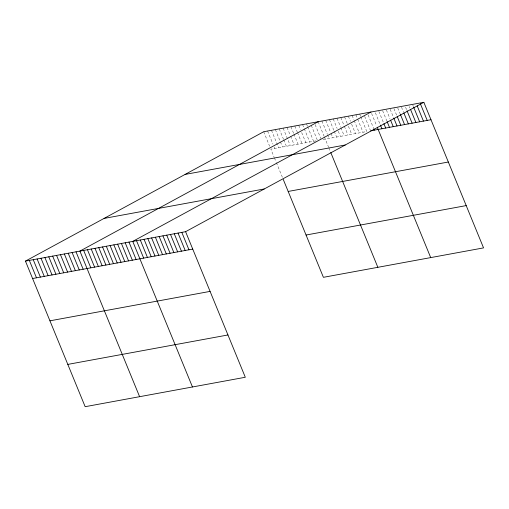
<?xml version="1.0" encoding="UTF-8"?>
<svg xmlns="http://www.w3.org/2000/svg" width="509" height="509" viewBox="0 0 509 509"><rect width="100%" height="100%" fill="white"/><g stroke="black" fill="none" stroke-linecap="round" stroke-linejoin="round"><path stroke-width="0.38" stroke-dasharray="2.54 1.91" d="M315.955 140.866L270.839 149.156L274.141 157.211M322.954 139.574L366.811 131.519L360.862 117M412.818 105.115L413.41 106.566M409.338 106.534L409.936 107.984M405.565 107.227L406.755 110.129M401.493 107.195L403.573 112.273M397.714 107.889L400.099 113.692M393.941 108.582L396.918 115.842M390.168 109.276L393.438 117.261M386.388 109.969L389.964 118.68M382.615 110.663L386.783 120.824M378.842 111.356L383.601 122.968M375.362 112.775L380.128 124.387M371.589 113.469L376.647 125.806M368.109 114.888L373.466 127.95M364.635 116.306L370.291 130.1M359.672 114.099L360.563 116.275M355.893 114.792L357.382 118.425M357.681 119.151L363.038 132.213M352.12 115.486L353.908 119.844M354.2 120.569L359.265 132.906M348.347 116.179L350.427 121.263M351.617 124.164L355.486 133.6M344.568 116.873L347.246 123.407M348.436 126.308L351.713 134.293M340.795 117.566L344.071 125.551M344.364 126.277L347.94 134.987M337.022 118.26L340.591 126.97M340.89 127.695L344.16 135.68M333.242 118.953L337.117 128.389M338.307 131.29L340.387 136.374M329.469 119.647L333.936 130.533M334.235 131.258L336.614 137.067M325.696 120.34L330.755 132.677M331.054 133.409L332.835 137.761M321.917 121.034L327.274 134.102M327.573 134.828L329.062 138.454M318.144 121.727L324.099 136.247M324.398 136.972L328.591 147.203M328.865 147.877L330.246 151.23M315.147 124.622L320.804 138.41M311.26 125.335L317.215 139.854M306.475 123.872L307.372 126.054M307.665 126.779L313.62 141.292M302.588 124.59L309.733 142.005M298.7 125.303L300.482 129.661M301.678 132.563L305.839 142.724M294.806 126.016L297.192 131.825M297.485 132.55L301.952 143.436M290.919 126.735L293.598 133.263M293.897 133.988L298.064 144.149M287.031 127.447L290.302 135.432M290.601 136.157L294.177 144.868M283.144 128.16L290.283 145.58M279.25 128.879L283.418 139.04M283.717 139.765L286.395 146.293M275.363 129.591L280.128 141.203M280.421 141.928L282.508 147.012M271.475 130.304L278.614 147.725M267.581 131.023L272.945 144.085M274.135 146.986L274.726 148.437M263.694 131.736L269.649 146.248M274.415 157.879L275.795 161.238M276.342 162.581L282.4 177.348"/><path stroke-width="0.76" d="M25.45 261.111L185.594 231.684L245.306 377.264L85.156 406.691L25.45 261.111L263.694 131.736L423.844 102.309L483.55 247.889L323.406 277.316L283.227 179.365M318.144 121.727L79.9 251.102L139.606 396.689M370.991 112.018L132.747 241.393L192.459 386.974M185.594 231.684L423.844 102.309M370.59 130.826L430.983 119.723M185.072 174.428L345.223 145.001M104.071 218.418L264.216 188.985M288.183 191.448L448.334 162.021M32.595 278.525L192.739 249.098M306.055 235.024L466.206 205.598M49.939 320.823L210.09 291.39M67.812 364.399L227.956 334.967M420.364 103.728L427.21 120.417M417.183 105.872L423.437 121.11M413.709 107.291L419.658 121.804M410.528 109.435L415.885 122.497M407.054 110.854L412.112 123.191M403.872 112.998L408.339 123.884M400.392 114.423L404.56 124.578M397.217 116.567L400.787 125.271M393.737 117.986L397.014 125.965M390.556 120.13L393.234 126.658M387.082 121.549L389.461 127.352M383.901 123.693L385.688 128.045M380.427 125.112L381.909 128.745M377.245 127.256L430.703 257.599M373.765 128.675L374.363 130.132M330.793 152.573L377.85 267.314M181.821 232.378L188.966 249.792M178.048 233.071L185.193 250.485M174.275 233.765L181.414 251.179M170.496 234.458L177.641 251.872M166.723 235.152L173.868 252.566M162.95 235.845L170.089 253.259M159.171 236.539L166.316 253.953M155.398 237.232L162.543 254.646M151.625 237.926L158.763 255.34M147.845 238.619L154.99 256.033M144.072 239.313L151.218 256.727M140.299 240.006L147.445 257.42M136.527 240.7L143.665 258.114M128.974 242.087L136.119 259.501M125.201 242.78L132.34 260.194M121.422 243.474L128.567 260.888M117.649 244.167L124.794 261.581M113.876 244.861L121.015 262.275M110.097 245.554L117.242 262.975M106.324 246.248L113.469 263.668M102.551 246.941L109.696 264.362M98.771 247.635L105.917 265.055M94.998 248.328L102.144 265.749M91.226 249.022L98.371 266.442M87.453 249.715L94.591 267.136M83.673 250.409L90.818 267.829M76.013 251.821L83.152 269.236M72.119 252.534L79.264 269.948M68.231 253.247L75.377 270.667M64.344 253.966L71.489 271.38M60.456 254.678L67.595 272.092M56.563 255.391L63.708 272.811M52.675 256.11L59.82 273.524M48.788 256.822L55.926 274.236M44.894 257.535L52.039 274.955M41.006 258.254L48.151 275.668M37.119 258.966L44.264 276.381M33.231 259.679L40.37 277.1M29.337 260.398L36.483 277.812"/></g></svg>
